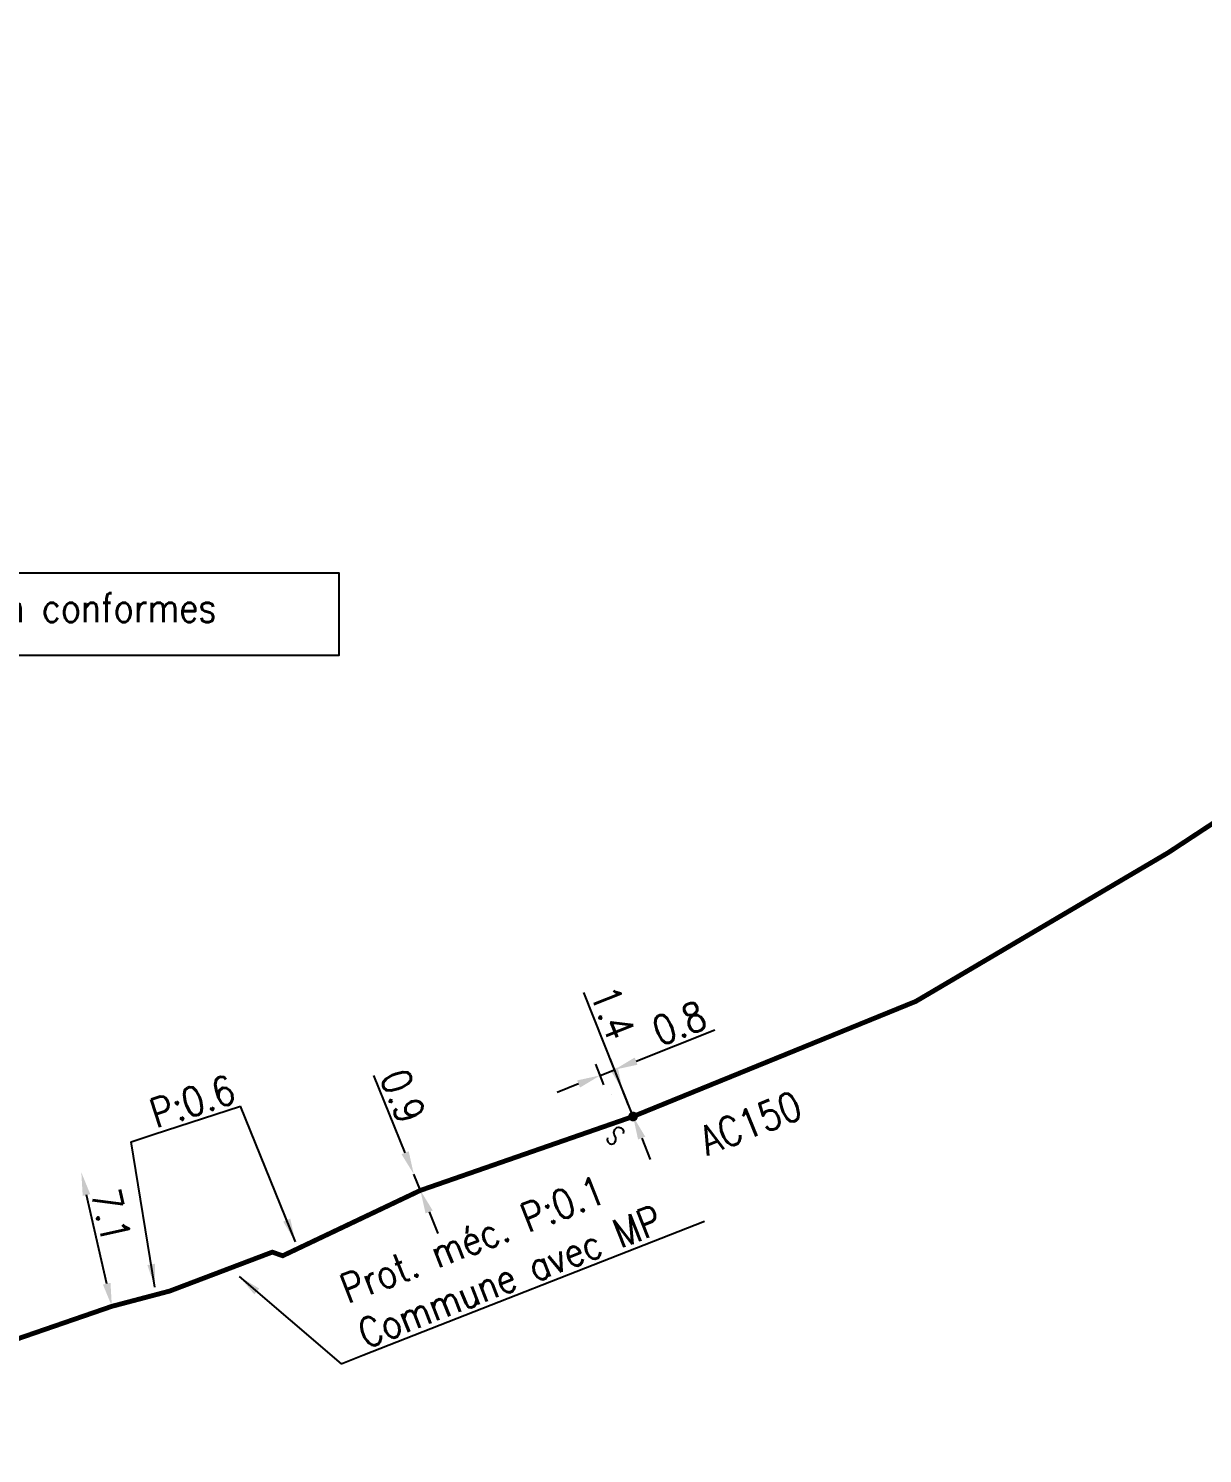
# Model space of a CAD drawing. Header units: millimetres. Extents: x 113011 to 114001, y 124000 to 125001.
# Drawn here: x 113649.9 to 113710.5, y 124201.3 to 124275 of the extents above; entities that cross this region are included whole.
import ezdxf
from ezdxf.enums import TextEntityAlignment as Align

# ---------------------------------------------------------------- set-up
doc = ezdxf.new("R2010")
doc.units = ezdxf.units.MM
doc.header["$PDMODE"] = 34
doc.linetypes.add('L_25_AP', pattern=[2000, 1000, 1000])
doc.layers.get('0').update_dxf_attribs({"linetype": 'CONTINUOUS'})
doc.layers.get('Defpoints').update_dxf_attribs({"linetype": 'CONTINUOUS'})
for name, color, linetype in [('L_150', 1, 'CONTINUOUS'), ('L_300', 7, 'CONTINUOUS'), ('L_420', 7, 'CONTINUOUS'), ('L_900', 7, 'CONTINUOUS')]:
    doc.layers.add(name, color=color, linetype=linetype)
doc.styles.add('G_ROMANS', font='ROMANS.SHX', dxfattribs={"width": 0.75})
doc.styles.get("Standard").update_dxf_attribs({"font": 'romans.shx', "width": 0.85})
doc.dimstyles.get("Standard").update_dxf_attribs({"dimtxt": 1.5, "dimasz": 1.2, "dimexe": 0.625, "dimexo": 0.625, "dimgap": 0.25, "dimtad": 1, "dimdec": 1, "dimzin": 0, "dimdsep": 46, "dimtxsty": 'Standard', "dimcen": -0.5, "dimadec": 0, "dimazin": 0, "dimtfac": 1, "dimtdec": 1, "dimtmove": 0, "dimatfit": 3, "dimfxl": 0, "dimtolj": 1, "dimtzin": 0, "dimarcsym": 0})

# ---------------------------------------------------------------- blocks, each defined once
blk = doc.blocks.new('L_300_11')
at = {"color": 0, "linetype": 'Continuous', "const_width": 0.248, "flags": 128}
blk.add_lwpolyline([(-0.126, 0, 1), (0.126, 0, 1)], format="xyb", close=True, dxfattribs=at)
at = {"color": 0, "linetype": 'Continuous', "style": 'G_ROMANS', "width": 0.75}
blk.add_text('S', height=1, dxfattribs=at).set_placement((0, 1.35), align=Align.MIDDLE)
at = {"color": 0, "linetype": 'Continuous', "width": 0.75, "flags": 3}
for tag, p in [('DEF_LEG', (0, -5)), ('DEF_COUP', (0, -7.5)), ('DEF_TYPE', (0, -10))]:
    blk.add_attdef(tag, text='', height=1.2, dxfattribs=at).set_placement(p, align=Align.MIDDLE)
blk = doc.blocks.new('*D122')
at = {"layer": 'Defpoints', "color": 0, "linetype": 'Continuous', "transparency": 16777216}
for p in [(113679.405, 124220.866), (113679.831, 124219.794), (113681.105, 124218.743)]:
    blk.add_point(p, dxfattribs=at)
at = {"layer": 'L_300', "color": 0, "linetype": 'Continuous', "lineweight": -2, "transparency": 16777216}
for p, q in [((113681.26, 124221.603), (113685.332, 124223.221)), ((113680.875, 124219.324), (113679.914, 124221.74)), ((113679.601, 124220.375), (113679.175, 124221.446)), ((113679.405, 124220.866), (113680.145, 124221.16)), ((113678.29, 124220.423), (113677.175, 124219.979))]:
    blk.add_line(p, q, dxfattribs=at)
at = {"layer": 'L_300', "color": 0, "linetype": 'Continuous', "transparency": 16777216}
for points in [[(113681.187, 124221.789), (113681.334, 124221.417), (113680.145, 124221.16)], [(113678.216, 124220.608), (113678.364, 124220.237), (113679.405, 124220.866)]]:
    blk.add_solid(points, dxfattribs=at)
at = {"layer": 'L_300', "color": 0, "linetype": 'Continuous', "transparency": 16777216, "insert": (113683.489, 124223.564), "char_height": 1.5, "attachment_point": 5, "rotation": 21.67037}
blk.add_mtext('\\A1;0.8', dxfattribs=at)
blk = doc.blocks.new('*D126')
at = {"layer": 'Defpoints', "color": 0, "linetype": 'Continuous', "transparency": 16777216}
for p in [(113680.571, 124220.088), (113680.571, 124220.088), (113681.105, 124218.743)]:
    blk.add_point(p, dxfattribs=at)
at = {"layer": 'L_300', "color": 0, "linetype": 'Continuous', "lineweight": -2, "transparency": 16777216}
for p, q in [((113680.128, 124221.203), (113678.559, 124225.153)), ((113679.99, 124219.857), (113679.99, 124219.857)), ((113681.105, 124218.743), (113680.571, 124220.088)), ((113681.549, 124217.628), (113681.992, 124216.513))]:
    blk.add_line(p, q, dxfattribs=at)
at = {"layer": 'L_300', "color": 0, "linetype": 'Continuous', "transparency": 16777216}
for points in [[(113680.314, 124221.277), (113679.942, 124221.129), (113680.571, 124220.088)], [(113681.734, 124217.702), (113681.363, 124217.554), (113681.105, 124218.743)]]:
    blk.add_solid(points, dxfattribs=at)
at = {"layer": 'L_300', "color": 0, "linetype": 'Continuous', "transparency": 16777216, "insert": (113680.051, 124224.105), "char_height": 1.5, "attachment_point": 5, "rotation": 291.6701}
blk.add_mtext('\\A1;1.4', dxfattribs=at)
blk = doc.blocks.new('*D127')
at = {"layer": 'Defpoints', "color": 0, "linetype": 'Continuous', "transparency": 16777216}
for p in [(113669.778, 124215.758), (113669.778, 124215.758), (113670.117, 124214.925)]:
    blk.add_point(p, dxfattribs=at)
at = {"layer": 'L_150', "color": 0, "linetype": 'Continuous', "lineweight": -2, "transparency": 16777216}
for p, q in [((113669.327, 124216.87), (113667.705, 124220.864)), ((113670.117, 124214.925), (113669.778, 124215.758)), ((113670.568, 124213.813), (113671.019, 124212.701))]:
    blk.add_line(p, q, dxfattribs=at)
at = {"layer": 'L_150', "color": 0, "linetype": 'Continuous', "transparency": 16777216}
for points in [[(113669.512, 124216.946), (113669.141, 124216.795), (113669.778, 124215.758)], [(113670.753, 124213.888), (113670.383, 124213.738), (113670.117, 124214.925)]]:
    blk.add_solid(points, dxfattribs=at)
at = {"layer": 'L_150', "color": 0, "linetype": 'Continuous', "transparency": 16777216, "insert": (113669.217, 124219.799), "char_height": 1.5, "attachment_point": 5, "rotation": 292.09822}
blk.add_mtext('\\A1;0.9', dxfattribs=at)
blk = doc.blocks.new('*D142')
at = {"layer": 'Defpoints', "color": 0, "linetype": 'Continuous', "transparency": 16777216}
for p in [(113652.6, 124215.857), (113652.6, 124215.857), (113654.179, 124208.935)]:
    blk.add_point(p, dxfattribs=at)
at = {"layer": 'L_150', "color": 0, "linetype": 'Continuous', "lineweight": -2, "transparency": 16777216}
blk.add_line((113653.912, 124210.105), (113652.867, 124214.687), dxfattribs=at)
at = {"layer": 'L_150', "color": 0, "linetype": 'Continuous', "transparency": 16777216}
for points in [[(113653.062, 124214.731), (113652.672, 124214.642), (113652.6, 124215.857)], [(113654.107, 124210.149), (113653.717, 124210.06), (113654.179, 124208.935)]]:
    blk.add_solid(points, dxfattribs=at)
at = {"layer": 'L_150', "color": 0, "linetype": 'Continuous', "transparency": 16777216, "insert": (113654.134, 124213.628), "char_height": 1.5, "attachment_point": 5, "rotation": 282.8521}
blk.add_mtext('\\A1;7.1', dxfattribs=at)

msp = doc.modelspace()

# ---------------------------------------------------------------- linework, layer by layer
at = {"layer": 'L_150', "linetype": 'L_25_AP', "flags": 128}
msp.add_lwpolyline([(113882.828, 124633.439, 0.25, 0.25, 0), (113882.662, 124633.026, 0.25, 0.25, 0), (113879.059, 124624.42, 0.25, 0.25, 0), (113879.46, 124624.251, 0.25, 0.25, 0), (113869.611, 124597.531, 0.25, 0.25, 0), (113857.775, 124554.48, 0.25, 0.25, 0), (113849.431, 124526.532, 0.25, 0.25, 0), (113844.884, 124507.781, 0.25, 0.25, 0), (113841.746, 124495.744, 0.25, 0.25, 0), (113838.586, 124482.659, 0.25, 0.25, 0), (113832.319, 124459.447, 0.25, 0.25, 0), (113830.786, 124453.436, 0.25, 0.25, 0), (113829.678, 124449.094, 0.25, 0.25, 0), (113826.445, 124437.263, 0.25, 0.25, 0), (113820.329, 124418.05, 0.25, 0.25, 0), (113810.618, 124393.635, 0.25, 0.25, 0), (113802.778, 124377.007, 0.25, 0.25, 0), (113793.828, 124356.744, 0.25, 0.25, 0), (113789.572, 124348.211, 0.25, 0.25, 0), (113785.952, 124340.335, 0.25, 0.25, 0), (113779.284, 124325.829, 0.25, 0.25, 0), (113771.995, 124310.225, 0.25, 0.25, 0), (113769.85, 124304.737, 0.25, 0.25, 0), (113768.888, 124302.276, 0.25, 0.25, 0), (113765.007, 124293.637, 0.25, 0.25, 0), (113760.87, 124284.661, 0.25, 0.25, 0), (113751.531, 124272.957, 0.25, 0.25, 0), (113749.345, 124268.967, 0.25, 0.25, 0), (113748.78, 124268.162, 0.25, 0.25, 0), (113746.89, 124266.186, 0.25, 0.25, 0), (113744.461, 124262, 0.25, 0.25, 0), (113740.083, 124256.275, 0.25, 0.25, 0), (113740.083, 124256.275, 0.25, 0.25, 0), (113732.96, 124248.273, 0.25, 0.25, 0), (113725.466, 124243.355, 0.25, 0.25, 0), (113708.75, 124232.374, 0.25, 0.25, 0), (113695.712, 124224.691, 0.25, 0.25, 0), (113681.105, 124218.743, 0.25, 0.25, 0), (113681.105, 124218.743, 0.25, 0.25, 0), (113670.117, 124214.925, 0.25, 0.25, 0), (113663.005, 124211.548, 0.25, 0.25, 0), (113662.464, 124211.735, 0.25, 0.25, 0), (113657.163, 124209.723, 0.25, 0.25, 0), (113657.163, 124209.723, 0.25, 0.25, 0), (113654.179, 124208.935, 0.25, 0.25, 0), (113638.211, 124203.43, 0.25, 0.25, 0), (113636.441, 124202.664, 0.25, 0.25, 0), (113630.74, 124201.461, 0.25, 0.25, 0), (113627.683, 124202.688, 0.25, 0.25, 0), (113627.683, 124202.688, 0.25, 0.25, -0.16795), (113623.037, 124207.942, 0.25, 0.25, 0), (113623.037, 124207.942, 0.25, 0.25, 0), (113623.037, 124207.942, 0.25, 0.25, 0), (113620.5, 124213.725, 0.25, 0.25, 0), (113616.358, 124223.876, 0.25, 0.25, 0), (113612.44, 124233.671, 0.25, 0.25, 0), (113612.19, 124234.272, 0.25, 0.25, 0), (113604.659, 124231.108, 0.25, 0.25, 0), (113597.92, 124224.888, 0.25, 0.25, 0), (113596.99, 124223.706, 0.25, 0.25, 0), (113591.674, 124217.901, 0.25, 0.25, 0), (113597.877, 124212.079, 0.25, 0.25, 0), (113601.474, 124208.749, 0, 0, 0)], format="xyseb", dxfattribs=at)
at = {"layer": 'L_900', "linetype": 'Continuous'}
msp.add_lwpolyline([(113622.188, 124246.831), (113665.9, 124246.831), (113665.9, 124242.568), (113622.188, 124242.568)], close=True, dxfattribs=at)

# ---------------------------------------------------------------- block references
at = {"layer": 'L_300', "rotation": 137.0272169919428}
msp.add_blockref('L_300_11', (113681.105, 124218.743), dxfattribs=at)

# ---------------------------------------------------------------- texts
at = {"layer": 'L_150', "linetype": 'Continuous', "width": 0.85}
msp.add_text('AC150', height=1.5, rotation=21.6701, dxfattribs=at).set_placement((113684.936, 124216.716))
at = {"layer": 'L_150', "ltscale": 0.5, "insert": (113656.474, 124218.123), "char_height": 1.5, "attachment_point": 7, "rotation": 18.13793}
msp.add_mtext('\\A1;P:0.6', dxfattribs=at)
at = {"layer": 'L_420', "ltscale": 0.5, "insert": (113667.291, 124206.734), "char_height": 1.5, "attachment_point": 7, "rotation": 21.44075}
msp.add_mtext('\\A1;Prot. méc. P:0.1\\PCommune avec MP', dxfattribs=at)
at = {"layer": 'L_900', "linetype": 'Continuous', "width": 0.85}
msp.add_text('Largeurs voirie et trottoirs non conformes', height=1.5, dxfattribs=at).set_placement((113622.746, 124244.286))

# ---------------------------------------------------------------- dimensions: what is measured, and where the dimension line sits
at = {"layer": 'L_150', "linetype": 'Continuous'}
for base, p1, p2, angle, override, picture, middle in [((113669.778, 124215.758), (113670.117, 124214.925), (113669.778, 124215.758), 292.09822, {"dimscale": 1, "dimlfac": 1, "dimlunit": 2}, '*D127', (113668.29, 124219.423)), ((113652.6, 124215.857), (113654.179, 124208.935), (113652.6, 124215.857), 282.8521, {"dimatfit": 0}, '*D142', (113653.159, 124213.406))]:
    dim = msp.add_linear_dim(base=base, p1=p1, p2=p2, angle=angle, dimstyle='Standard', override=override, dxfattribs=at)
    dim.commit()
    dim.dimension.update_dxf_attribs({"geometry": picture, "text_midpoint": middle, "dimtype": 160})
at = {"layer": 'L_300', "linetype": 'Continuous'}
for base, p2, angle, picture, middle in [((113680.571, 124220.088), (113680.571, 124220.088), 291.6701, '*D126', (113679.122, 124223.735)), ((113679.405, 124220.866), (113679.831, 124219.794), 21.67037, '*D122', (113683.859, 124222.635))]:
    dim = msp.add_linear_dim(base=base, p1=(113681.105, 124218.743), p2=p2, angle=angle, dimstyle='Standard', dxfattribs=at)
    dim.commit()
    dim.dimension.update_dxf_attribs({"geometry": picture, "text_midpoint": middle, "dimtype": 160})

# ---------------------------------------------------------------- leaders
at = {"layer": 'L_150', "ltscale": 0.5, "annotation_type": 0, "has_hookline": 1, "hookline_direction": 0, "text_width": 4.493, "horizontal_direction": (0.95031, 0.311306, 0)}
msp.add_leader([(113656.402, 124209.92), (113655.174, 124217.434), (113656.314, 124217.807)], dimstyle='Standard', dxfattribs=at)
at = {"layer": 'L_150', "ltscale": 0.5}
msp.add_leader([(113663.662, 124212.273), (113660.822, 124219.284)], dimstyle='Standard', dxfattribs=at)
at = {"layer": 'L_420', "ltscale": 0.5, "annotation_type": 0, "has_hookline": 1, "hookline_direction": 0, "text_width": 18.7, "horizontal_direction": (0.930796, 0.365539, 0)}
msp.add_leader([(113660.753, 124210.482), (113666.032, 124205.971), (113667.149, 124206.41)], dimstyle='Standard', dxfattribs=at)

doc.saveas('drawing.dxf')
